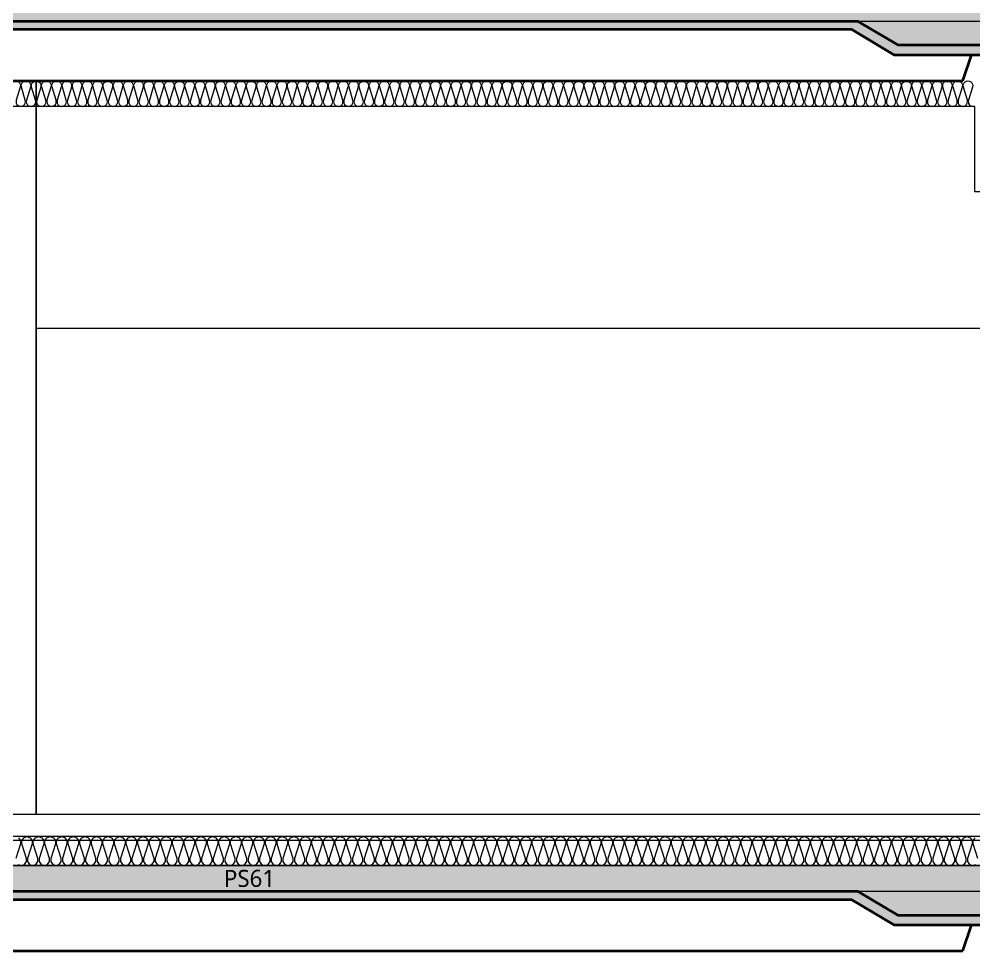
# Model space of a CAD drawing. Header units: millimetres. Extents: x 0 to 420000, y 0 to 297000.
# Drawn here: x 281163 to 286758, y 238000 to 243462 of the extents above; entities that cross this region are included whole.
import ezdxf
from ezdxf.enums import TextEntityAlignment as Align

# ---------------------------------------------------------------- set-up
doc = ezdxf.new("R2010")
doc.units = ezdxf.units.MM
doc.linetypes.add('CEN', pattern=[62, 60, -1, 0, -1])
for name, color, linetype, lineweight in [('A-AXIS-LINE', 1, 'CEN', 15), ('A-CONC-LIN1', 2, 'Continuous', 40), ('A-CONC-LIN2', 7, 'Continuous', 25), ('A-WAXM-DRYW', 4, 'Continuous', 25), ('A-XXXX-FIN2', 6, 'Continuous', 20), ('A-XXXX-INSL2', 8, 'Continuous', 18)]:
    doc.layers.add(name, color=color, linetype=linetype, lineweight=lineweight)
doc.layers.add('A-CONC-SOLD', color=253, linetype='CEN')
doc.layers.add('A-XXXX-NPLT', color=144, linetype='Continuous', lineweight=15, plot=False)
doc.styles.add('맑은고딕', font='')
doc.styles.get('맑은고딕').set_extended_font_data('Malgun Gothic')

# ---------------------------------------------------------------- blocks, each defined once
blk = doc.blocks.new('axis(220316)')
at = {"layer": 'A-AXIS-LINE', "ltscale": 1000}
blk.add_line((4631788.1, -360968.7), (4955413.1, -360968.7), dxfattribs=at)
blk = doc.blocks.new('PS61(횡)')
at = {"layer": 'A-CONC-SOLD'}
h = blk.add_hatch(color=256, dxfattribs=at)
h.dxf.hatch_style = 1
h.paths.add_polyline_path([(1020, 0), (1020, -290), (1700, -290), (1937.4, -150), (9062.6, -150), (9300, -290), (9980, -290), (9980, 0)])
h = blk.add_hatch(color=256, dxfattribs=at)
h.dxf.hatch_style = 1
h.paths.add_polyline_path([(9980, -290), (9980, -350), (9280, -350), (9030, -200), (1970, -200), (1720, -350), (1020, -350), (1020, -290), (1700, -290), (1937.4, -150), (9062.6, -150), (9300, -290)])
at = {"layer": 'A-CONC-LIN1', "color": 2}
for p, q in [((9680, -500), (9730, -350)), ((1320, -500), (9680, -500))]:
    blk.add_line(p, q, dxfattribs=at)
blk.add_lwpolyline([(9980, -290), (9980, -350), (9280, -350), (9030, -200), (1970, -200), (1720, -350), (1020, -350), (1020, -290), (1700, -290), (1937.4, -150), (9062.6, -150), (9300, -290)], close=True, dxfattribs=at)
at = {"layer": 'A-CONC-LIN2'}
blk.add_line((1020, 0), (9980, 0), dxfattribs=at)
at = {"layer": 'A-XXXX-NPLT'}
blk.add_line((9062.6, -150), (9980, -150), dxfattribs=at)
at = {"layer": 'A-XXXX-NPLT', "style": '맑은고딕'}
blk.add_text('PS61', height=100, dxfattribs=at).set_placement((5500, -75), align=Align.MIDDLE)
blk = doc.blocks.new('횡9층')
at = {"layer": 'A-XXXX-FIN2'}
blk.add_lwpolyline([(4890000.6, -236768.7), (4845250.6, -236768.7)], dxfattribs=at)
at = {"layer": 'A-XXXX-INSL2'}
for points in [[(4890000.6, -236898.7), (4845250.6, -236898.7)], [(4882747.3, -236905.5), (4882759.2, -236922.5), (4882759.2, -236941.2), (4882732, -237026.2)], [(4882743.9, -237061.9), (4882762.6, -237068.7), (4882781.3, -237061.9), (4882793.2, -237044.9), (4882793.2, -237026.2), (4882766, -236941.2), (4882766, -236922.5), (4882777.9, -236905.5), (4882796.6, -236898.7), (4882815.3, -236905.5), (4882827.2, -236922.5), (4882827.2, -236941.2), (4882800, -237026.2), (4882800, -237044.9), (4882811.9, -237061.9), (4882830.6, -237068.7), (4882849.3, -237061.9), (4882861.2, -237044.9), (4882861.2, -237026.2), (4882834, -236941.2), (4882834, -236922.5), (4882845.9, -236905.5), (4882864.6, -236898.7), (4882883.3, -236905.5), (4882895.2, -236922.5), (4882895.2, -236941.2), (4882868, -237026.2), (4882868, -237044.9), (4882879.9, -237061.9), (4882898.6, -237068.7), (4882917.3, -237061.9), (4882929.2, -237044.9), (4882929.2, -237026.2), (4882902, -236941.2), (4882902, -236922.5), (4882913.9, -236905.5), (4882932.6, -236898.7), (4882951.3, -236905.5), (4882963.2, -236922.5), (4882963.2, -236941.2), (4882936, -237026.2), (4882936, -237044.9), (4882947.9, -237061.9), (4882966.6, -237068.7), (4882985.3, -237061.9), (4882997.2, -237044.9), (4882997.2, -237026.2), (4882970, -236941.2), (4882970, -236922.5), (4882981.9, -236905.5), (4883000.6, -236898.7), (4883019.3, -236905.5), (4883031.2, -236922.5), (4883031.2, -236941.2), (4883004, -237026.2), (4883004, -237044.9), (4883015.9, -237061.9), (4883034.6, -237068.7), (4883053.3, -237061.9), (4883065.2, -237044.9), (4883065.2, -237026.2), (4883038, -236941.2), (4883038, -236922.5), (4883049.9, -236905.5), (4883068.6, -236898.7), (4883087.3, -236905.5), (4883099.2, -236922.5), (4883099.2, -236941.2), (4883072, -237026.2), (4883072, -237044.9), (4883083.9, -237061.9), (4883102.6, -237068.7), (4883121.3, -237061.9), (4883133.2, -237044.9), (4883133.2, -237026.2), (4883106, -236941.2), (4883106, -236922.5), (4883117.9, -236905.5), (4883136.6, -236898.7), (4883155.3, -236905.5), (4883167.2, -236922.5), (4883167.2, -236941.2), (4883140, -237026.2), (4883140, -237044.9), (4883151.9, -237061.9), (4883170.6, -237068.7), (4883189.3, -237061.9), (4883201.2, -237044.9), (4883201.2, -237026.2), (4883174, -236941.2), (4883174, -236922.5), (4883185.9, -236905.5), (4883204.6, -236898.7), (4883223.3, -236905.5), (4883235.2, -236922.5), (4883235.2, -236941.2), (4883208, -237026.2), (4883208, -237044.9), (4883219.9, -237061.9), (4883238.6, -237068.7), (4883257.3, -237061.9), (4883269.2, -237044.9), (4883269.2, -237026.2), (4883242, -236941.2), (4883242, -236922.5), (4883253.9, -236905.5), (4883272.6, -236898.7), (4883291.3, -236905.5), (4883303.2, -236922.5), (4883303.2, -236941.2), (4883276, -237026.2), (4883276, -237044.9), (4883287.9, -237061.9), (4883306.6, -237068.7), (4883325.3, -237061.9), (4883337.2, -237044.9), (4883337.2, -237026.2), (4883310, -236941.2), (4883310, -236922.5), (4883321.9, -236905.5), (4883340.6, -236898.7), (4883359.3, -236905.5), (4883371.2, -236922.5), (4883371.2, -236941.2), (4883344, -237026.2), (4883344, -237044.9), (4883355.9, -237061.9), (4883374.6, -237068.7), (4883393.3, -237061.9), (4883405.2, -237044.9), (4883405.2, -237026.2), (4883378, -236941.2), (4883378, -236922.5), (4883389.9, -236905.5), (4883408.6, -236898.7), (4883427.3, -236905.5), (4883439.2, -236922.5), (4883439.2, -236941.2), (4883412, -237026.2), (4883412, -237044.9), (4883423.9, -237061.9), (4883442.6, -237068.7), (4883461.3, -237061.9), (4883473.2, -237044.9), (4883473.2, -237026.2), (4883446, -236941.2), (4883446, -236922.5), (4883457.9, -236905.5), (4883476.6, -236898.7), (4883495.3, -236905.5), (4883507.2, -236922.5), (4883507.2, -236941.2), (4883480, -237026.2), (4883480, -237044.9), (4883491.9, -237061.9), (4883510.6, -237068.7), (4883529.3, -237061.9), (4883541.2, -237044.9), (4883541.2, -237026.2), (4883514, -236941.2), (4883514, -236922.5), (4883525.9, -236905.5), (4883544.6, -236898.7), (4883563.3, -236905.5), (4883575.2, -236922.5), (4883575.2, -236941.2), (4883548, -237026.2), (4883548, -237044.9), (4883559.9, -237061.9), (4883578.6, -237068.7), (4883597.3, -237061.9), (4883609.2, -237044.9), (4883609.2, -237026.2), (4883582, -236941.2), (4883582, -236922.5), (4883593.9, -236905.5), (4883612.6, -236898.7), (4883631.3, -236905.5), (4883643.2, -236922.5), (4883643.2, -236941.2), (4883616, -237026.2), (4883616, -237044.9), (4883627.9, -237061.9), (4883646.6, -237068.7), (4883665.3, -237061.9), (4883677.2, -237044.9), (4883677.2, -237026.2), (4883650, -236941.2), (4883650, -236922.5), (4883661.9, -236905.5), (4883680.6, -236898.7), (4883699.3, -236905.5), (4883711.2, -236922.5), (4883711.2, -236941.2), (4883684, -237026.2), (4883684, -237044.9), (4883695.9, -237061.9), (4883714.6, -237068.7), (4883733.3, -237061.9), (4883745.2, -237044.9), (4883745.2, -237026.2), (4883718, -236941.2), (4883718, -236922.5), (4883729.9, -236905.5), (4883748.6, -236898.7), (4883767.3, -236905.5), (4883779.2, -236922.5), (4883779.2, -236941.2), (4883752, -237026.2), (4883752, -237044.9), (4883763.9, -237061.9), (4883782.6, -237068.7), (4883801.3, -237061.9), (4883813.2, -237044.9), (4883813.2, -237026.2), (4883786, -236941.2), (4883786, -236922.5), (4883797.9, -236905.5), (4883816.6, -236898.7), (4883835.3, -236905.5), (4883847.2, -236922.5), (4883847.2, -236941.2), (4883820, -237026.2), (4883820, -237044.9), (4883831.9, -237061.9), (4883850.6, -237068.7), (4883869.3, -237061.9), (4883881.2, -237044.9), (4883881.2, -237026.2), (4883854, -236941.2), (4883854, -236922.5), (4883865.9, -236905.5), (4883884.6, -236898.7), (4883903.3, -236905.5), (4883915.2, -236922.5), (4883915.2, -236941.2), (4883888, -237026.2), (4883888, -237044.9), (4883899.9, -237061.9), (4883918.6, -237068.7), (4883937.3, -237061.9), (4883949.2, -237044.9), (4883949.2, -237026.2), (4883922, -236941.2), (4883922, -236922.5), (4883933.9, -236905.5), (4883952.6, -236898.7), (4883971.3, -236905.5), (4883983.2, -236922.5), (4883983.2, -236941.2), (4883956, -237026.2), (4883956, -237044.9), (4883967.9, -237061.9), (4883986.6, -237068.7), (4884005.3, -237061.9), (4884017.2, -237044.9), (4884017.2, -237026.2), (4883990, -236941.2), (4883990, -236922.5), (4884001.9, -236905.5), (4884020.6, -236898.7), (4884039.3, -236905.5), (4884051.2, -236922.5), (4884051.2, -236941.2), (4884024, -237026.2), (4884024, -237044.9), (4884035.9, -237061.9), (4884054.6, -237068.7), (4884073.3, -237061.9), (4884085.2, -237044.9), (4884085.2, -237026.2), (4884058, -236941.2), (4884058, -236922.5), (4884069.9, -236905.5), (4884088.6, -236898.7), (4884107.3, -236905.5), (4884119.2, -236922.5), (4884119.2, -236941.2), (4884092, -237026.2), (4884092, -237044.9), (4884103.9, -237061.9), (4884122.6, -237068.7), (4884141.3, -237061.9), (4884153.2, -237044.9), (4884153.2, -237026.2), (4884126, -236941.2), (4884126, -236922.5), (4884137.9, -236905.5), (4884156.6, -236898.7), (4884175.3, -236905.5), (4884187.2, -236922.5), (4884187.2, -236941.2), (4884160, -237026.2), (4884160, -237044.9), (4884171.9, -237061.9), (4884190.6, -237068.7), (4884209.3, -237061.9), (4884221.2, -237044.9), (4884221.2, -237026.2), (4884194, -236941.2), (4884194, -236922.5), (4884205.9, -236905.5), (4884224.6, -236898.7), (4884243.3, -236905.5), (4884255.2, -236922.5), (4884255.2, -236941.2), (4884228, -237026.2), (4884228, -237044.9), (4884239.9, -237061.9), (4884258.6, -237068.7), (4884277.3, -237061.9), (4884289.2, -237044.9), (4884289.2, -237026.2), (4884262, -236941.2), (4884262, -236922.5), (4884273.9, -236905.5), (4884292.6, -236898.7), (4884311.3, -236905.5), (4884323.2, -236922.5), (4884323.2, -236941.2), (4884296, -237026.2), (4884296, -237044.9), (4884307.9, -237061.9), (4884326.6, -237068.7), (4884345.3, -237061.9), (4884357.2, -237044.9), (4884357.2, -237026.2), (4884330, -236941.2), (4884330, -236922.5), (4884341.9, -236905.5), (4884360.6, -236898.7), (4884379.3, -236905.5), (4884391.2, -236922.5), (4884391.2, -236941.2), (4884364, -237026.2), (4884364, -237044.9), (4884375.9, -237061.9), (4884394.6, -237068.7), (4884413.3, -237061.9), (4884425.2, -237044.9), (4884425.2, -237026.2), (4884398, -236941.2), (4884398, -236922.5), (4884409.9, -236905.5), (4884428.6, -236898.7), (4884447.3, -236905.5), (4884459.2, -236922.5), (4884459.2, -236941.2), (4884432, -237026.2), (4884432, -237044.9), (4884443.9, -237061.9), (4884462.6, -237068.7), (4884481.3, -237061.9), (4884493.2, -237044.9), (4884493.2, -237026.2), (4884466, -236941.2), (4884466, -236922.5), (4884477.9, -236905.5), (4884496.6, -236898.7), (4884515.3, -236905.5), (4884527.2, -236922.5), (4884527.2, -236941.2), (4884500, -237026.2), (4884500, -237044.9), (4884511.9, -237061.9), (4884530.6, -237068.7), (4884549.3, -237061.9), (4884561.2, -237044.9), (4884561.2, -237026.2), (4884534, -236941.2), (4884534, -236922.5), (4884545.9, -236905.5), (4884564.6, -236898.7), (4884583.3, -236905.5), (4884595.2, -236922.5), (4884595.2, -236941.2), (4884568, -237026.2), (4884568, -237044.9), (4884579.9, -237061.9), (4884598.6, -237068.7), (4884617.3, -237061.9), (4884629.2, -237044.9), (4884629.2, -237026.2), (4884602, -236941.2), (4884602, -236922.5), (4884613.9, -236905.5), (4884632.6, -236898.7), (4884651.3, -236905.5), (4884663.2, -236922.5), (4884663.2, -236941.2), (4884636, -237026.2), (4884636, -237044.9), (4884647.9, -237061.9), (4884666.6, -237068.7), (4884685.3, -237061.9), (4884697.2, -237044.9), (4884697.2, -237026.2), (4884670, -236941.2), (4884670, -236922.5), (4884681.9, -236905.5), (4884700.6, -236898.7), (4884719.3, -236905.5), (4884731.2, -236922.5), (4884731.2, -236941.2), (4884704, -237026.2), (4884704, -237044.9), (4884715.9, -237061.9), (4884734.6, -237068.7), (4884753.3, -237061.9), (4884765.2, -237044.9), (4884765.2, -237026.2), (4884738, -236941.2), (4884738, -236922.5), (4884749.9, -236905.5), (4884768.6, -236898.7), (4884787.3, -236905.5), (4884799.2, -236922.5), (4884799.2, -236941.2), (4884772, -237026.2), (4884772, -237044.9), (4884783.9, -237061.9), (4884802.6, -237068.7), (4884821.3, -237061.9), (4884833.2, -237044.9), (4884833.2, -237026.2), (4884806, -236941.2), (4884806, -236922.5), (4884817.9, -236905.5), (4884836.6, -236898.7), (4884855.3, -236905.5), (4884867.2, -236922.5), (4884867.2, -236941.2), (4884840, -237026.2), (4884840, -237044.9), (4884851.9, -237061.9), (4884870.6, -237068.7), (4884889.3, -237061.9), (4884901.2, -237044.9), (4884901.2, -237026.2), (4884874, -236941.2), (4884874, -236922.5), (4884885.9, -236905.5), (4884904.6, -236898.7), (4884923.3, -236905.5), (4884935.2, -236922.5), (4884935.2, -236941.2), (4884908, -237026.2), (4884908, -237044.9), (4884919.9, -237061.9), (4884938.6, -237068.7), (4884957.3, -237061.9), (4884969.2, -237044.9), (4884969.2, -237026.2), (4884942, -236941.2), (4884942, -236922.5), (4884953.9, -236905.5), (4884972.6, -236898.7), (4884991.3, -236905.5), (4885003.2, -236922.5), (4885003.2, -236941.2), (4884976, -237026.2), (4884976, -237044.9), (4884987.9, -237061.9), (4885006.6, -237068.7), (4885025.3, -237061.9), (4885037.2, -237044.9), (4885037.2, -237026.2), (4885010, -236941.2), (4885010, -236922.5), (4885021.9, -236905.5), (4885040.6, -236898.7), (4885059.3, -236905.5), (4885071.2, -236922.5), (4885071.2, -236941.2), (4885044, -237026.2), (4885044, -237044.9), (4885055.9, -237061.9), (4885074.6, -237068.7), (4885093.3, -237061.9), (4885105.2, -237044.9), (4885105.2, -237026.2), (4885078, -236941.2), (4885078, -236922.5), (4885089.9, -236905.5), (4885108.6, -236898.7), (4885127.3, -236905.5), (4885139.2, -236922.5), (4885139.2, -236941.2), (4885112, -237026.2), (4885112, -237044.9), (4885123.9, -237061.9), (4885142.6, -237068.7), (4885161.3, -237061.9), (4885173.2, -237044.9), (4885173.2, -237026.2), (4885146, -236941.2), (4885146, -236922.5), (4885157.9, -236905.5), (4885176.6, -236898.7), (4885195.3, -236905.5), (4885207.2, -236922.5), (4885207.2, -236941.2), (4885180, -237026.2), (4885180, -237044.9), (4885191.9, -237061.9), (4885210.6, -237068.7), (4885229.3, -237061.9), (4885241.2, -237044.9), (4885241.2, -237026.2), (4885214, -236941.2), (4885214, -236922.5), (4885225.9, -236905.5), (4885244.6, -236898.7), (4885263.3, -236905.5), (4885275.2, -236922.5), (4885275.2, -236941.2), (4885248, -237026.2), (4885248, -237044.9), (4885259.9, -237061.9), (4885278.6, -237068.7), (4885297.3, -237061.9), (4885309.2, -237044.9), (4885309.2, -237026.2), (4885282, -236941.2), (4885282, -236922.5), (4885293.9, -236905.5), (4885312.6, -236898.7), (4885331.3, -236905.5), (4885343.2, -236922.5), (4885343.2, -236941.2), (4885316, -237026.2), (4885316, -237044.9), (4885327.9, -237061.9), (4885346.6, -237068.7), (4885365.3, -237061.9), (4885377.2, -237044.9), (4885377.2, -237026.2), (4885350, -236941.2), (4885350, -236922.5), (4885361.9, -236905.5), (4885380.6, -236898.7), (4885399.3, -236905.5), (4885411.2, -236922.5), (4885411.2, -236941.2), (4885384, -237026.2), (4885384, -237044.9), (4885395.9, -237061.9), (4885414.6, -237068.7), (4885433.3, -237061.9), (4885445.2, -237044.9), (4885445.2, -237026.2), (4885418, -236941.2), (4885418, -236922.5), (4885429.9, -236905.5), (4885448.6, -236898.7), (4885467.3, -236905.5), (4885479.2, -236922.5), (4885479.2, -236941.2), (4885452, -237026.2), (4885452, -237044.9), (4885463.9, -237061.9), (4885482.6, -237068.7), (4885501.3, -237061.9), (4885513.2, -237044.9), (4885513.2, -237026.2), (4885486, -236941.2), (4885486, -236922.5), (4885497.9, -236905.5), (4885516.6, -236898.7), (4885535.3, -236905.5), (4885547.2, -236922.5), (4885547.2, -236941.2), (4885520, -237026.2), (4885520, -237044.9), (4885531.9, -237061.9), (4885550.6, -237068.7), (4885569.3, -237061.9), (4885581.2, -237044.9), (4885581.2, -237026.2), (4885554, -236941.2), (4885554, -236922.5), (4885565.9, -236905.5), (4885584.6, -236898.7), (4885603.3, -236905.5), (4885615.2, -236922.5), (4885615.2, -236941.2), (4885588, -237026.2), (4885588, -237044.9), (4885599.9, -237061.9), (4885618.6, -237068.7), (4885637.3, -237061.9), (4885649.2, -237044.9), (4885649.2, -237026.2), (4885622, -236941.2), (4885622, -236922.5), (4885633.9, -236905.5), (4885652.6, -236898.7), (4885671.3, -236905.5), (4885683.2, -236922.5), (4885683.2, -236941.2), (4885656, -237026.2), (4885656, -237044.9), (4885667.9, -237061.9), (4885686.6, -237068.7), (4885705.3, -237061.9), (4885717.2, -237044.9), (4885717.2, -237026.2), (4885690, -236941.2), (4885690, -236922.5), (4885701.9, -236905.5), (4885720.6, -236898.7), (4885739.3, -236905.5), (4885751.2, -236922.5), (4885751.2, -236941.2), (4885724, -237026.2), (4885724, -237044.9), (4885735.9, -237061.9), (4885754.6, -237068.7), (4885773.3, -237061.9), (4885785.2, -237044.9), (4885785.2, -237026.2), (4885758, -236941.2), (4885758, -236922.5), (4885769.9, -236905.5), (4885788.6, -236898.7), (4885807.3, -236905.5), (4885819.2, -236922.5), (4885819.2, -236941.2), (4885792, -237026.2), (4885792, -237044.9), (4885803.9, -237061.9), (4885822.6, -237068.7), (4885841.3, -237061.9), (4885853.2, -237044.9), (4885853.2, -237026.2), (4885826, -236941.2), (4885826, -236922.5), (4885837.9, -236905.5), (4885856.6, -236898.7), (4885875.3, -236905.5), (4885887.2, -236922.5), (4885887.2, -236941.2), (4885860, -237026.2), (4885860, -237044.9), (4885871.9, -237061.9), (4885890.6, -237068.7), (4885909.3, -237061.9), (4885921.2, -237044.9), (4885921.2, -237026.2), (4885894, -236941.2), (4885894, -236922.5), (4885905.9, -236905.5), (4885924.6, -236898.7), (4885943.3, -236905.5), (4885955.2, -236922.5), (4885955.2, -236941.2), (4885928, -237026.2), (4885928, -237044.9), (4885939.9, -237061.9), (4885958.6, -237068.7), (4885977.3, -237061.9), (4885989.2, -237044.9), (4885989.2, -237026.2), (4885962, -236941.2), (4885962, -236922.5), (4885973.9, -236905.5), (4885992.6, -236898.7), (4886011.3, -236905.5), (4886023.2, -236922.5), (4886023.2, -236941.2), (4885996, -237026.2), (4885996, -237044.9), (4886007.9, -237061.9), (4886026.6, -237068.7), (4886045.3, -237061.9), (4886057.2, -237044.9), (4886057.2, -237026.2), (4886030, -236941.2), (4886030, -236922.5), (4886041.9, -236905.5), (4886060.6, -236898.7), (4886079.3, -236905.5), (4886091.2, -236922.5), (4886091.2, -236941.2), (4886064, -237026.2), (4886064, -237044.9), (4886075.9, -237061.9), (4886094.6, -237068.7), (4886113.3, -237061.9), (4886125.2, -237044.9), (4886125.2, -237026.2), (4886098, -236941.2), (4886098, -236922.5), (4886109.9, -236905.5), (4886128.6, -236898.7), (4886147.3, -236905.5), (4886159.2, -236922.5), (4886159.2, -236941.2), (4886132, -237026.2), (4886132, -237044.9), (4886143.9, -237061.9), (4886162.6, -237068.7), (4886181.3, -237061.9), (4886193.2, -237044.9), (4886193.2, -237026.2), (4886166, -236941.2), (4886166, -236922.5), (4886177.9, -236905.5), (4886196.6, -236898.7), (4886215.3, -236905.5), (4886227.2, -236922.5), (4886227.2, -236941.2), (4886200, -237026.2), (4886200, -237044.9), (4886211.9, -237061.9), (4886230.6, -237068.7), (4886249.3, -237061.9), (4886261.2, -237044.9), (4886261.2, -237026.2), (4886234, -236941.2), (4886234, -236922.5), (4886245.9, -236905.5), (4886264.6, -236898.7), (4886283.3, -236905.5), (4886295.2, -236922.5), (4886295.2, -236941.2), (4886268, -237026.2), (4886268, -237044.9), (4886279.9, -237061.9), (4886298.6, -237068.7), (4886317.3, -237061.9), (4886329.2, -237044.9), (4886329.2, -237026.2), (4886302, -236941.2), (4886302, -236922.5), (4886313.9, -236905.5), (4886332.6, -236898.7), (4886351.3, -236905.5), (4886363.2, -236922.5), (4886363.2, -236941.2), (4886336, -237026.2), (4886336, -237044.9), (4886347.9, -237061.9), (4886366.6, -237068.7), (4886385.3, -237061.9), (4886397.2, -237044.9), (4886397.2, -237026.2), (4886370, -236941.2), (4886370, -236922.5), (4886381.9, -236905.5), (4886400.6, -236898.7), (4886419.3, -236905.5), (4886431.2, -236922.5), (4886431.2, -236941.2), (4886404, -237026.2), (4886404, -237044.9), (4886415.9, -237061.9), (4886434.6, -237068.7), (4886453.3, -237061.9), (4886465.2, -237044.9), (4886465.2, -237026.2), (4886438, -236941.2), (4886438, -236922.5), (4886449.9, -236905.5), (4886468.6, -236898.7), (4886487.3, -236905.5), (4886499.2, -236922.5), (4886499.2, -236941.2), (4886472, -237026.2), (4886472, -237044.9), (4886483.9, -237061.9), (4886502.6, -237068.7), (4886521.3, -237061.9), (4886533.2, -237044.9), (4886533.2, -237026.2), (4886506, -236941.2), (4886506, -236922.5), (4886517.9, -236905.5), (4886536.6, -236898.7), (4886555.3, -236905.5), (4886567.2, -236922.5), (4886567.2, -236941.2), (4886540, -237026.2), (4886540, -237044.9), (4886551.9, -237061.9), (4886570.6, -237068.7), (4886589.3, -237061.9), (4886601.2, -237044.9), (4886601.2, -237026.2), (4886574, -236941.2), (4886574, -236922.5), (4886585.9, -236905.5), (4886604.6, -236898.7), (4886623.3, -236905.5), (4886635.2, -236922.5), (4886635.2, -236941.2), (4886608, -237026.2), (4886608, -237044.9), (4886619.9, -237061.9), (4886638.6, -237068.7), (4886657.3, -237061.9), (4886669.2, -237044.9), (4886669.2, -237026.2), (4886642, -236941.2), (4886642, -236922.5), (4886653.9, -236905.5), (4886672.6, -236898.7), (4886691.3, -236905.5), (4886703.2, -236922.5), (4886703.2, -236941.2), (4886676, -237026.2), (4886676, -237044.9), (4886687.9, -237061.9), (4886706.6, -237068.7), (4886725.3, -237061.9), (4886737.2, -237044.9), (4886737.2, -237026.2), (4886710, -236941.2), (4886710, -236922.5), (4886721.9, -236905.5), (4886740.6, -236898.7), (4886759.3, -236905.5), (4886771.2, -236922.5), (4886771.2, -236941.2), (4886744, -237026.2), (4886744, -237044.9), (4886755.9, -237061.9), (4886774.6, -237068.7), (4886793.3, -237061.9), (4886805.2, -237044.9), (4886805.2, -237026.2), (4886778, -236941.2), (4886778, -236922.5), (4886789.9, -236905.5), (4886808.6, -236898.7), (4886827.3, -236905.5), (4886839.2, -236922.5), (4886839.2, -236941.2), (4886812, -237026.2), (4886812, -237044.9), (4886823.9, -237061.9), (4886842.6, -237068.7), (4886861.3, -237061.9), (4886873.2, -237044.9), (4886873.2, -237026.2), (4886846, -236941.2), (4886846, -236922.5), (4886857.9, -236905.5), (4886876.6, -236898.7), (4886895.3, -236905.5), (4886907.2, -236922.5), (4886907.2, -236941.2), (4886880, -237026.2), (4886880, -237044.9), (4886891.9, -237061.9), (4886910.6, -237068.7), (4886929.3, -237061.9), (4886941.2, -237044.9), (4886941.2, -237026.2), (4886914, -236941.2), (4886914, -236922.5), (4886925.9, -236905.5), (4886944.6, -236898.7), (4886963.3, -236905.5), (4886975.2, -236922.5), (4886975.2, -236941.2), (4886948, -237026.2), (4886948, -237044.9), (4886959.9, -237061.9), (4886978.6, -237068.7), (4886997.3, -237061.9), (4887009.2, -237044.9), (4887009.2, -237026.2), (4886982, -236941.2), (4886982, -236922.5), (4886993.9, -236905.5), (4887012.6, -236898.7), (4887031.3, -236905.5), (4887043.2, -236922.5), (4887043.2, -236941.2), (4887016, -237026.2), (4887016, -237044.9), (4887027.9, -237061.9), (4887046.6, -237068.7), (4887065.3, -237061.9), (4887077.2, -237044.9), (4887077.2, -237026.2), (4887050, -236941.2), (4887050, -236922.5), (4887061.9, -236905.5), (4887080.6, -236898.7), (4887099.3, -236905.5), (4887111.2, -236922.5), (4887111.2, -236941.2), (4887084, -237026.2), (4887084, -237044.9), (4887095.9, -237061.9), (4887114.6, -237068.7), (4887133.3, -237061.9), (4887145.2, -237044.9), (4887145.2, -237026.2), (4887118, -236941.2), (4887118, -236922.5), (4887129.9, -236905.5), (4887148.6, -236898.7), (4887167.3, -236905.5), (4887179.2, -236922.5), (4887179.2, -236941.2), (4887152, -237026.2), (4887152, -237044.9), (4887163.9, -237061.9), (4887182.6, -237068.7), (4887201.3, -237061.9), (4887213.2, -237044.9), (4887213.2, -237026.2), (4887186, -236941.2), (4887186, -236922.5), (4887197.9, -236905.5), (4887216.6, -236898.7), (4887235.3, -236905.5), (4887247.2, -236922.5), (4887247.2, -236941.2), (4887220, -237026.2), (4887220, -237044.9), (4887231.9, -237061.9), (4887250.6, -237068.7), (4887269.3, -237061.9), (4887281.2, -237044.9), (4887281.2, -237026.2), (4887254, -236941.2), (4887254, -236922.5), (4887265.9, -236905.5), (4887284.6, -236898.7), (4887303.3, -236905.5), (4887315.2, -236922.5), (4887315.2, -236941.2), (4887288, -237026.2), (4887288, -237044.9), (4887299.9, -237061.9), (4887318.6, -237068.7), (4887337.3, -237061.9), (4887349.2, -237044.9), (4887349.2, -237026.2), (4887322, -236941.2), (4887322, -236922.5), (4887333.9, -236905.5), (4887352.6, -236898.7), (4887371.3, -236905.5), (4887383.2, -236922.5), (4887383.2, -236941.2), (4887356, -237026.2), (4887356, -237044.9), (4887367.9, -237061.9), (4887386.6, -237068.7), (4887405.3, -237061.9), (4887417.2, -237044.9), (4887417.2, -237026.2), (4887390, -236941.2), (4887390, -236922.5), (4887401.9, -236905.5), (4887420.6, -236898.7), (4887439.3, -236905.5), (4887451.2, -236922.5), (4887451.2, -236941.2), (4887424, -237026.2), (4887424, -237044.9), (4887435.9, -237061.9), (4887454.6, -237068.7), (4887473.3, -237061.9), (4887485.2, -237044.9), (4887485.2, -237026.2), (4887458, -236941.2), (4887458, -236922.5), (4887469.9, -236905.5), (4887488.6, -236898.7), (4887507.3, -236905.5), (4887519.2, -236922.5), (4887519.2, -236941.2), (4887492, -237026.2), (4887492, -237044.9), (4887503.9, -237061.9), (4887522.6, -237068.7), (4887541.3, -237061.9), (4887553.2, -237044.9), (4887553.2, -237026.2), (4887526, -236941.2), (4887526, -236922.5), (4887537.9, -236905.5), (4887556.6, -236898.7), (4887575.3, -236905.5), (4887587.2, -236922.5), (4887587.2, -236941.2), (4887560, -237026.2), (4887560, -237044.9), (4887571.9, -237061.9), (4887590.6, -237068.7), (4887609.3, -237061.9), (4887621.2, -237044.9), (4887621.2, -237026.2), (4887594, -236941.2), (4887594, -236922.5), (4887605.9, -236905.5), (4887624.6, -236898.7), (4887643.3, -236905.5), (4887655.2, -236922.5), (4887655.2, -236941.2), (4887628, -237026.2), (4887628, -237044.9), (4887639.9, -237061.9), (4887658.6, -237068.7), (4887677.3, -237061.9), (4887689.2, -237044.9), (4887689.2, -237026.2), (4887662, -236941.2), (4887662, -236922.5), (4887673.9, -236905.5), (4887692.6, -236898.7), (4887711.3, -236905.5), (4887723.2, -236922.5), (4887723.2, -236941.2), (4887696, -237026.2), (4887696, -237044.9), (4887707.9, -237061.9), (4887726.6, -237068.7), (4887745.3, -237061.9), (4887757.2, -237044.9), (4887757.2, -237026.2), (4887730, -236941.2), (4887730, -236922.5), (4887741.9, -236905.5), (4887760.6, -236898.7), (4887779.3, -236905.5), (4887791.2, -236922.5), (4887791.2, -236941.2), (4887764, -237026.2), (4887764, -237044.9), (4887775.9, -237061.9), (4887794.6, -237068.7), (4887813.3, -237061.9), (4887825.2, -237044.9), (4887825.2, -237026.2), (4887798, -236941.2), (4887798, -236922.5), (4887809.9, -236905.5), (4887828.6, -236898.7), (4887847.3, -236905.5), (4887859.2, -236922.5), (4887859.2, -236941.2), (4887832, -237026.2), (4887832, -237044.9), (4887843.9, -237061.9), (4887862.6, -237068.7), (4887881.3, -237061.9), (4887893.2, -237044.9), (4887893.2, -237026.2), (4887866, -236941.2), (4887866, -236922.5), (4887877.9, -236905.5), (4887896.6, -236898.7), (4887915.3, -236905.5), (4887927.2, -236922.5), (4887927.2, -236941.2), (4887900, -237026.2), (4887900, -237044.9), (4887911.9, -237061.9), (4887930.6, -237068.7), (4887949.3, -237061.9), (4887961.2, -237044.9), (4887961.2, -237026.2), (4887934, -236941.2), (4887934, -236922.5), (4887945.9, -236905.5), (4887964.6, -236898.7), (4887983.3, -236905.5), (4887995.2, -236922.5), (4887995.2, -236941.2), (4887968, -237026.2), (4887968, -237044.9), (4887979.9, -237061.9), (4887998.6, -237068.7), (4888017.3, -237061.9), (4888029.2, -237044.9), (4888029.2, -237026.2), (4888002, -236941.2), (4888002, -236922.5), (4888013.9, -236905.5), (4888032.6, -236898.7), (4888051.3, -236905.5), (4888063.2, -236922.5), (4888063.2, -236941.2), (4888036, -237026.2), (4888036, -237044.9), (4888047.9, -237061.9), (4888066.6, -237068.7), (4888085.3, -237061.9), (4888097.2, -237044.9), (4888097.2, -237026.2), (4888070, -236941.2), (4888070, -236922.5), (4888081.9, -236905.5), (4888100.6, -236898.7), (4888119.3, -236905.5), (4888131.2, -236922.5), (4888131.2, -236941.2), (4888104, -237026.2), (4888104, -237044.9), (4888115.9, -237061.9), (4888134.6, -237068.7), (4888153.3, -237061.9), (4888165.2, -237044.9), (4888165.2, -237026.2), (4888138, -236941.2), (4888138, -236922.5), (4888149.9, -236905.5), (4888168.6, -236898.7), (4888187.3, -236905.5), (4888199.2, -236922.5), (4888199.2, -236941.2), (4888172, -237026.2), (4888172, -237044.9), (4888183.9, -237061.9), (4888202.6, -237068.7), (4888221.3, -237061.9), (4888233.2, -237044.9), (4888233.2, -237026.2), (4888206, -236941.2), (4888206, -236922.5), (4888217.9, -236905.5), (4888236.6, -236898.7), (4888255.3, -236905.5), (4888267.2, -236922.5), (4888267.2, -236941.2), (4888240, -237026.2), (4888240, -237044.9), (4888251.9, -237061.9), (4888270.6, -237068.7), (4888289.3, -237061.9), (4888301.2, -237044.9), (4888301.2, -237026.2), (4888274, -236941.2), (4888274, -236922.5), (4888285.9, -236905.5), (4888304.6, -236898.7), (4888323.3, -236905.5), (4888335.2, -236922.5), (4888335.2, -236941.2), (4888308, -237026.2), (4888308, -237044.9), (4888319.9, -237061.9), (4888338.6, -237068.7), (4888357.3, -237061.9)], [(4888369.2, -237026.2), (4888342, -236941.2), (4888342, -236922.5), (4888353.9, -236905.5)]]:
    blk.add_lwpolyline(points, dxfattribs=at)
blk.add_blockref('PS61(횡)', (4878600.6, -237068.7))
blk = doc.blocks.new('PS62(횡)')
at = {"layer": 'A-CONC-SOLD'}
h = blk.add_hatch(color=256, dxfattribs=at)
h.dxf.hatch_style = 1
h.paths.add_polyline_path([(1020, 0), (1020, -290), (1700, -290), (1937.4, -150), (9062.6, -150), (9300, -290), (9980, -290), (9980, 0)])
h = blk.add_hatch(color=256, dxfattribs=at)
h.dxf.hatch_style = 1
h.paths.add_polyline_path([(9980, -290), (9980, -350), (9280, -350), (9030, -200), (1970, -200), (1720, -350), (1020, -350), (1020, -290), (1700, -290), (1937.4, -150), (9062.6, -150), (9300, -290)])
at = {"layer": 'A-CONC-LIN1', "color": 2}
for p, q in [((9680, -500), (9730, -350)), ((1320, -500), (9680, -500))]:
    blk.add_line(p, q, dxfattribs=at)
blk.add_lwpolyline([(9980, -290), (9980, -350), (9280, -350), (9030, -200), (1970, -200), (1720, -350), (1020, -350), (1020, -290), (1700, -290), (1937.4, -150), (9062.6, -150), (9300, -290)], close=True, dxfattribs=at)
at = {"layer": 'A-XXXX-NPLT'}
blk.add_line((9062.6, -150), (9980, -150), dxfattribs=at)
blk = doc.blocks.new('지원시설(210727)')
at = {"layer": 'A-WAXM-DRYW'}
blk.add_line((4862850.6, -226418.7), (4862850.6, -222118.7), dxfattribs=at)
at = {"layer": 'A-XXXX-FIN2'}
blk.add_line((4862850.6, -223568.7), (4869850.6, -223568.7), dxfattribs=at)
blk.add_blockref('PS62(횡)', (4858600.6, -221618.7))

msp = doc.modelspace()

# ---------------------------------------------------------------- linework, layer by layer
at = {"layer": 'A-XXXX-INSL2'}
msp.add_lwpolyline([(281116, 243063.6, -1.37259), (281169, 243063.6), (281146, 242986.4, 1.37259), (281199, 242986.4), (281176, 243063.6, -1.37259), (281229, 243063.6), (281206, 242986.4, 1.37259), (281259, 242986.4), (281236, 243063.6, -1.37259), (281289, 243063.6), (281266, 242986.4, 1.37259), (281319, 242986.4), (281296, 243063.6, -1.37259), (281349, 243063.6), (281326, 242986.4, 1.37259), (281379, 242986.4), (281356, 243063.6, -1.37259), (281409, 243063.6), (281386, 242986.4, 1.37259), (281439, 242986.4), (281416, 243063.6, -1.37259), (281469, 243063.6), (281446, 242986.4, 1.37259), (281499, 242986.4), (281476, 243063.6, -1.37259), (281529, 243063.6), (281506, 242986.4, 1.37259), (281559, 242986.4), (281536, 243063.6, -1.37259), (281589, 243063.6), (281566, 242986.4, 1.37259), (281619, 242986.4), (281596, 243063.6, -1.37259), (281649, 243063.6), (281626, 242986.4, 1.37259), (281679, 242986.4), (281656, 243063.6, -1.37259), (281709, 243063.6), (281686, 242986.4, 1.37259), (281739, 242986.4), (281716, 243063.6, -1.37259), (281769, 243063.6), (281746, 242986.4, 1.37259), (281799, 242986.4), (281776, 243063.6, -1.37259), (281829, 243063.6), (281806, 242986.4, 1.37259), (281859, 242986.4), (281836, 243063.6, -1.37259), (281889, 243063.6), (281866, 242986.4, 1.37259), (281919, 242986.4), (281896, 243063.6, -1.37259), (281949, 243063.6), (281926, 242986.4, 1.37259), (281979, 242986.4), (281956, 243063.6, -1.37259), (282009, 243063.6), (281986, 242986.4, 1.37259), (282039, 242986.4), (282016, 243063.6, -1.37259), (282069, 243063.6), (282046, 242986.4, 1.37259), (282099, 242986.4), (282076, 243063.6, -1.37259), (282129, 243063.6), (282106, 242986.4, 1.37259), (282159, 242986.4), (282136, 243063.6, -1.37259), (282189, 243063.6), (282166, 242986.4, 1.37259), (282219, 242986.4), (282196, 243063.6, -1.37259), (282249, 243063.6), (282226, 242986.4, 1.37259), (282279, 242986.4), (282256, 243063.6, -1.37259), (282309, 243063.6), (282286, 242986.4, 1.37259), (282339, 242986.4), (282316, 243063.6, -1.37259), (282369, 243063.6), (282346, 242986.4, 1.37259), (282399, 242986.4), (282376, 243063.6, -1.37259), (282429, 243063.6), (282406, 242986.4, 1.37259), (282459, 242986.4), (282436, 243063.6, -1.37259), (282489, 243063.6), (282466, 242986.4, 1.37259), (282519, 242986.4), (282496, 243063.6, -1.37259), (282549, 243063.6), (282526, 242986.4, 1.37259), (282579, 242986.4), (282556, 243063.6, -1.37259), (282609, 243063.6), (282586, 242986.4, 1.37259), (282639, 242986.4), (282616, 243063.6, -1.37259), (282669, 243063.6), (282646, 242986.4, 1.37259), (282699, 242986.4), (282676, 243063.6, -1.37259), (282729, 243063.6), (282706, 242986.4, 1.37259), (282759, 242986.4), (282736, 243063.6, -1.37259), (282789, 243063.6), (282766, 242986.4, 1.37259), (282819, 242986.4), (282796, 243063.6, -1.37259), (282849, 243063.6), (282826, 242986.4, 1.37259), (282879, 242986.4), (282856, 243063.6, -1.37259), (282909, 243063.6), (282886, 242986.4, 1.37259), (282939, 242986.4), (282916, 243063.6, -1.37259), (282969, 243063.6), (282946, 242986.4, 1.37259), (282999, 242986.4), (282976, 243063.6, -1.37259), (283029, 243063.6), (283006, 242986.4, 1.37259), (283059, 242986.4), (283036, 243063.6, -1.37259), (283089, 243063.6), (283066, 242986.4, 1.37259), (283119, 242986.4), (283096, 243063.6, -1.37259), (283149, 243063.6), (283126, 242986.4, 1.37259), (283179, 242986.4), (283156, 243063.6, -1.37259), (283209, 243063.6), (283186, 242986.4, 1.37259), (283239, 242986.4), (283216, 243063.6, -1.37259), (283269, 243063.6), (283246, 242986.4, 1.37259), (283299, 242986.4), (283276, 243063.6, -1.37259), (283329, 243063.6), (283306, 242986.4, 1.37259), (283359, 242986.4), (283336, 243063.6, -1.37259), (283389, 243063.6), (283366, 242986.4, 1.37259), (283419, 242986.4), (283396, 243063.6, -1.37259), (283449, 243063.6), (283426, 242986.4, 1.37259), (283479, 242986.4), (283456, 243063.6, -1.37259), (283509, 243063.6), (283486, 242986.4, 1.37259), (283539, 242986.4), (283516, 243063.6, -1.37259), (283569, 243063.6), (283546, 242986.4, 1.37259), (283599, 242986.4), (283576, 243063.6, -1.37259), (283629, 243063.6), (283606, 242986.4, 1.37259), (283659, 242986.4), (283636, 243063.6, -1.37259), (283689, 243063.6), (283666, 242986.4, 1.37259), (283719, 242986.4), (283696, 243063.6, -1.37259), (283749, 243063.6), (283726, 242986.4, 1.37259), (283779, 242986.4), (283756, 243063.6, -1.37259), (283809, 243063.6), (283786, 242986.4, 1.37259), (283839, 242986.4), (283816, 243063.6, -1.37259), (283869, 243063.6), (283846, 242986.4, 1.37259), (283899, 242986.4), (283876, 243063.6, -1.37259), (283929, 243063.6), (283906, 242986.4, 1.37259), (283959, 242986.4), (283936, 243063.6, -1.37259), (283989, 243063.6), (283966, 242986.4, 1.37259), (284019, 242986.4), (283996, 243063.6, -1.37259), (284049, 243063.6), (284026, 242986.4, 1.37259), (284079, 242986.4), (284056, 243063.6, -1.37259), (284109, 243063.6), (284086, 242986.4, 1.37259), (284139, 242986.4), (284116, 243063.6, -1.37259), (284169, 243063.6), (284146, 242986.4, 1.37259), (284199, 242986.4), (284176, 243063.6, -1.37259), (284229, 243063.6), (284206, 242986.4, 1.37259), (284259, 242986.4), (284236, 243063.6, -1.37259), (284289, 243063.6), (284266, 242986.4, 1.37259), (284319, 242986.4), (284296, 243063.6, -1.37259), (284349, 243063.6), (284326, 242986.4, 1.37259), (284379, 242986.4), (284356, 243063.6, -1.37259), (284409, 243063.6), (284386, 242986.4, 1.37259), (284439, 242986.4), (284416, 243063.6, -1.37259), (284469, 243063.6), (284446, 242986.4, 1.37259), (284499, 242986.4), (284476, 243063.6, -1.37259), (284529, 243063.6), (284506, 242986.4, 1.37259), (284559, 242986.4), (284536, 243063.6, -1.37259), (284589, 243063.6), (284566, 242986.4, 1.37259), (284619, 242986.4), (284596, 243063.6, -1.37259), (284649, 243063.6), (284626, 242986.4, 1.37259), (284679, 242986.4), (284656, 243063.6, -1.37259), (284709, 243063.6), (284686, 242986.4, 1.37259), (284739, 242986.4), (284716, 243063.6, -1.37259), (284769, 243063.6), (284746, 242986.4, 1.37259), (284799, 242986.4), (284776, 243063.6, -1.37259), (284829, 243063.6), (284806, 242986.4, 1.37259), (284859, 242986.4), (284836, 243063.6, -1.37259), (284889, 243063.6), (284866, 242986.4, 1.37259), (284919, 242986.4), (284896, 243063.6, -1.37259), (284949, 243063.6), (284926, 242986.4, 1.37259), (284979, 242986.4), (284956, 243063.6, -1.37259), (285009, 243063.6), (284986, 242986.4, 1.37259), (285039, 242986.4), (285016, 243063.6, -1.37259), (285069, 243063.6), (285046, 242986.4, 1.37259), (285099, 242986.4), (285076, 243063.6, -1.37259), (285129, 243063.6), (285106, 242986.4, 1.37259), (285159, 242986.4), (285136, 243063.6, -1.37259), (285189, 243063.6), (285166, 242986.4, 1.37259), (285219, 242986.4), (285196, 243063.6, -1.37259), (285249, 243063.6), (285226, 242986.4, 1.37259), (285279, 242986.4), (285256, 243063.6, -1.37259), (285309, 243063.6), (285286, 242986.4, 1.37259), (285339, 242986.4), (285316, 243063.6, -1.37259), (285369, 243063.6), (285346, 242986.4, 1.37259), (285399, 242986.4), (285376, 243063.6, -1.37259), (285429, 243063.6), (285406, 242986.4, 1.37259), (285459, 242986.4), (285436, 243063.6, -1.37259), (285489, 243063.6), (285466, 242986.4, 1.37259), (285519, 242986.4), (285496, 243063.6, -1.37259), (285549, 243063.6), (285526, 242986.4, 1.37259), (285579, 242986.4), (285556, 243063.6, -1.37259), (285609, 243063.6), (285586, 242986.4, 1.37259), (285639, 242986.4), (285616, 243063.6, -1.37259), (285669, 243063.6), (285646, 242986.4, 1.37259), (285699, 242986.4), (285676, 243063.6, -1.37259), (285729, 243063.6), (285706, 242986.4, 1.37259), (285759, 242986.4), (285736, 243063.6, -1.37259), (285789, 243063.6), (285766, 242986.4, 1.37259), (285819, 242986.4), (285796, 243063.6, -1.37259), (285849, 243063.6), (285826, 242986.4, 1.37259), (285879, 242986.4), (285856, 243063.6, -1.37259), (285909, 243063.6), (285886, 242986.4, 1.37259), (285939, 242986.4), (285916, 243063.6, -1.37259), (285969, 243063.6), (285946, 242986.4, 1.37259), (285999, 242986.4), (285976, 243063.6, -1.37259), (286029, 243063.6), (286006, 242986.4, 1.37259), (286059, 242986.4), (286036, 243063.6, -1.37259), (286089, 243063.6), (286066, 242986.4, 1.37259), (286119, 242986.4), (286096, 243063.6, -1.37259), (286149, 243063.6), (286126, 242986.4, 1.37259), (286179, 242986.4), (286156, 243063.6, -1.37259), (286209, 243063.6), (286186, 242986.4, 1.37259), (286239, 242986.4), (286216, 243063.6, -1.37259), (286269, 243063.6), (286246, 242986.4, 1.37259), (286299, 242986.4), (286276, 243063.6, -1.37259), (286329, 243063.6), (286306, 242986.4, 1.37259), (286359, 242986.4), (286336, 243063.6, -1.37259), (286389, 243063.6), (286366, 242986.4, 1.37259), (286419, 242986.4), (286396, 243063.6, -1.37259), (286449, 243063.6), (286426, 242986.4, 1.37259), (286479, 242986.4), (286456, 243063.6, -1.37259), (286509, 243063.6), (286486, 242986.4, 1.37259), (286539, 242986.4), (286516, 243063.6, -1.37259), (286569, 243063.6), (286546, 242986.4, 1.37259), (286599, 242986.4), (286576, 243063.6, -1.37259), (286629, 243063.6), (286606, 242986.4, 1.37259), (286659, 242986.4), (286636, 243063.6, -1.37259), (286689, 243063.6), (286666, 242986.4, 1.37259), (286719, 242986.4), (286696, 243063.6, -1.37259), (286749, 243063.6), (286726, 242986.4, 0.509267), (286752.5, 242950)], format="xyb", dxfattribs=at)
msp.add_lwpolyline([(288262.5, 242450), (286762.5, 242450), (286762.5, 242950), (278262.5, 242950), (278262.5, 242450), (275762.5, 242450), (275762.5, 242950), (267262.5, 242950), (267262.5, 242450), (264762.5, 242450), (264762.5, 242950), (256262.5, 242950), (256262.5, 242450), (253762.5, 242450), (253762.5, 242950), (245312.5, 242950), (245312.5, 242450), (243762.5, 242450)], dxfattribs=at)

# ---------------------------------------------------------------- block references
msp.add_blockref('지원시설(210727)', (-4581588.1, 465218.7))
at = {"layer": 'A-AXIS-LINE'}
msp.add_blockref('axis(220316)', (-4581588.1, 599618.7), dxfattribs=at)
at = {"layer": 'A-CONC-LIN1'}
msp.add_blockref('횡9층', (-4601588.1, 475568.7), dxfattribs=at)

doc.saveas('drawing.dxf')
